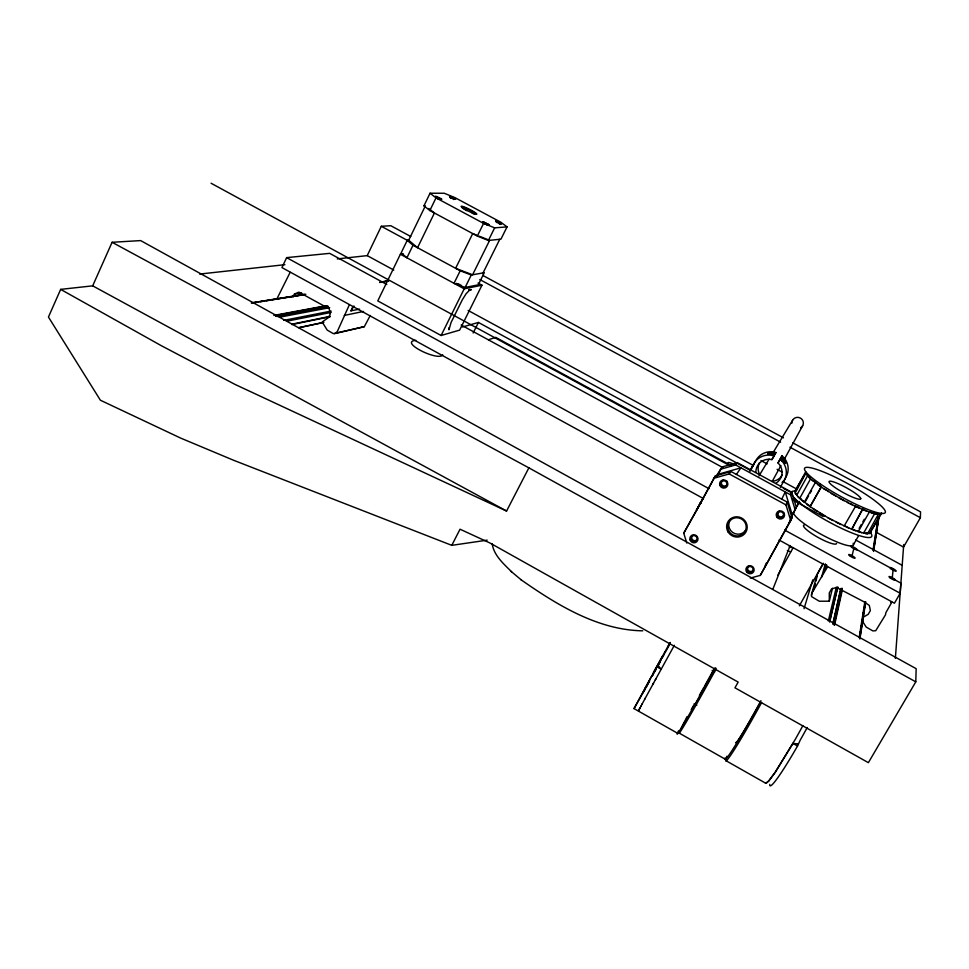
<?xml version="1.0" encoding="UTF-8"?>
<svg xmlns="http://www.w3.org/2000/svg" width="969" height="969" viewBox="0 0 969 969"><rect width="100%" height="100%" fill="white"/><g stroke="black" fill="none" stroke-linecap="round" stroke-linejoin="round"><path stroke-width="1.45" d="M451.784 545.341L460.033 529.219L490.048 543.04L738.16 682.091L734.95 687.808L868.381 762.664L915.79 681.837L916.165 668.683L140.662 240.591L112.089 242.286L92.685 285.843L60.659 289.38L48.45 317.045L100.388 400.221L180.706 438.109L233.747 460.323L451.784 545.341L487.189 540.157M895.368 658.411L903.532 547.097L920.38 517.725L920.55 511.874L792.775 442.857M827.574 566.865L812.022 592.822L811.537 596.577L819.277 601.228L829.307 601.192L829.282 592.931L831.366 589.2L836.368 587.359L863.67 601.64L869.326 605.455L870.356 610.627L868.2 614.334L863.403 617.12M779.088 540.024L894.423 603.227L900.165 593.27L900.904 583.132L892.231 578.42L893.103 569.372L853.968 548.018L851.896 556.363M903.714 544.554L903.532 547.097L876.981 532.671M862.64 509.149L851.715 529.28L844.58 525.792M851.715 529.28L862.64 509.185M859.588 638.002L865.196 602.343M873.384 550.356L878.532 517.664M859.745 638.498L865.341 602.803M873.517 550.755L878.883 516.55M859.903 638.959L865.717 601.737M873.578 551.422L878.992 516.889M859.176 637.663L864.82 602.04M873.045 550.077L877.757 520.389M859.951 634.598L860.424 631.606M860.896 628.627L861.368 625.635M861.841 622.643L862.313 619.663M862.785 616.672L863.488 612.19M873.626 547.957L874.099 544.966M874.571 541.974L875.043 538.994M875.516 536.002L875.988 533.011M876.461 530.031L876.933 527.039M877.393 524.047L878.58 516.586M797.269 494.674L795.379 493.512L794.968 491.21L805.99 472.436M834.067 624.981L842.182 588.328M834.575 625.15L842.327 589.951M833.873 623.636L841.71 588.449M832.783 623.854L840.729 588.534M833.11 624L840.995 588.777M833.401 623.757L841.262 588.546M829.694 620.935L837.555 587.299M829.682 622.134L837.858 587.057M828.325 621.008L836.308 587.287M769.774 784.369A67.636 5.366 -61.5 0 0 797.548 745.997L800.237 740.086A60.793 4.821 -61.5 0 0 807.201 727.537M811.235 595.196L817.4 574.072L823.335 563.255M829.307 601.192L832.504 588.195M826.848 566.49L824.389 570.523L825.951 564.939M824.51 570.596L826.06 565M821.506 577.451L825.334 563.837M813.209 590.872L815.304 583.738M816.14 580.891L817.097 575.307M804.052 608.665L812.773 579.837M881.717 513.134L870.259 532.587M870.671 532.696L870.695 531.496M677.585 733.254L634.017 708.593L664.746 652.101M726.907 756.232L726.302 757.915A67.406 3.488 -61.4 0 0 761.586 702.561M699.206 505.261L697.995 507.417M697.934 507.744L698.358 506.739M700.175 503.42L700.829 502.451L700.333 503.286M701.411 501.179L701.265 501.494M276.928 298.815L290.155 272.313M772.862 589.2L790.147 545.571M750.26 578.081L760.29 575.392L790.752 520.607L791.976 517.737L787.228 502.136L730.965 471.479L715.352 475.912L683.751 533.18L686.791 543.052M790.91 517.846L796.373 507.381L791.77 492.276L737.288 462.637L722.147 466.949L715.873 476.7M793.647 512.116L793.502 512.48A34.097 6.202 29 0 0 825.322 536.535A34.097 6.202 29 0 0 853.144 543.234M789.032 523.03L792.351 515.254L785.253 491.937L781.765 499.156M765.219 565.581L766.322 563.086M638.438 710.871L640.049 707.842M760.29 575.392L791.976 517.737M353.976 305.986L350.984 310.879L352.825 306.688M790.752 520.607L785.956 504.873L787.228 502.136M795.222 510.082L790.583 494.844L791.77 492.276M386.776 284.474L329.654 253.357L286.63 257.633L281.955 267.589L703.518 498.611M293.086 296.914L294.406 294.104L298.852 292.129L329.194 308.796L330.32 313.835L328.515 317.541L322.18 321.987L327.219 330.114L333.348 333.639L364.332 326.674L370.255 315.482M337.285 258.917L367.215 255.622L381.301 226.286L390.798 225.716L410.759 236.509M349.361 304.775L337.345 331.446L334.705 333.857M403.261 253.914L400.379 254.241L377.789 300.899L441.101 335.504L459.633 330.114L481.968 285.201L478.044 283.081M407.222 240.373L401.178 252.836L406.919 257.79L413 245.254L407.222 240.373L408.688 240.239L417.554 247.713L434.427 213.01L428.758 208.517M423.938 205.852L430.054 193.231L444.238 193.243L455.055 197.688L500.852 222.216L507.053 226.879L500.949 239.149L488.388 240.482L477.329 236.061L429.848 210.552L423.938 205.852L425.367 205.828L408.688 240.239M429.848 210.552L436.014 197.858L430.054 193.231M644.748 689.032L644.942 688.862M834.842 495.22L821.058 486.983L810.096 506.63L828.471 518.064L848.687 528.069M460.202 270.775L454.013 283.311L465.108 287.478L478.262 284.825L484.282 272.701L471.285 275.002L460.202 270.775L413 245.254M477.329 236.061L483.592 223.367L494.65 227.848L507.053 226.879M441.101 335.504L464.212 288.835L481.968 285.201M465.108 287.478L471.285 275.002M488.388 240.482L494.65 227.848M483.059 272.919L499.774 239.27M473.151 333.009L478.432 322.447L750.188 470.268M783.461 481.847L783.994 480.794A18.193 17.817 21.6 0 1 782.044 482.332M700.672 502.766L701.071 502.003L700.514 503.093M780.542 487.128L781.099 486.05M60.659 289.38L161.338 345.703L235.128 384.463L506.569 511.038L528.868 467.857L112.089 242.286M697.898 507.78L697.983 507.708M645.088 688.39L645.56 687.469M780.408 487.189L786.125 476.833A17.176 16.824 21.7 0 0 781.995 455.781L781.317 456.993A17.26 16.897 21.9 0 1 785.702 462.479L785.169 463.473A17.321 16.957 22.1 0 0 780.772 457.962L780.081 459.185A17.406 17.03 22.3 0 1 784.272 480.491M796.712 506.581L799.207 502.075L796.554 506.944M698.588 506.315L698.237 507.029M698.54 506.726L699.085 505.394M700.139 503.601L699.618 504.667L700.078 503.844M646.19 686.282L651.386 676.689M641.042 706.013L638.583 710.701M696.093 511.414L683.751 533.18M696.638 510.409L712.481 481.205M713.196 479.885L715.352 475.912M717.145 476.167L722.147 466.949M640.775 706.51L642.241 703.785M776.072 483.119A13.142 12.863 22.3 0 0 778.022 462.976L781.995 455.781M652.779 674.121L654.269 671.384M641.926 704.378L645.281 698.213M715.74 668.029L695.548 704.148M701.108 501.821L700.454 503.177L700.793 502.378M749.849 470.922L753.7 463.885A17.406 17.03 22.3 0 1 773.952 455.866L774.667 454.655A17.321 16.957 22.1 0 0 767.642 453.964L768.235 453.007A17.26 16.897 21.9 0 1 775.236 453.698L775.951 452.511A17.176 16.824 21.7 0 0 755.941 460.432L750.272 470.789M644.857 698.988L653.542 683.133M772.22 481.423L780.917 465.508M784.539 458.882L802.683 425.706M654.027 671.517L662.251 656.643M670.088 643.646L664.831 653.191M755.893 472.121A13.142 12.863 22.3 0 1 771.881 459.633L775.951 452.511M652.949 684.199L655.977 678.688M655.359 679.826L674.339 645.306M664.661 652.44L669.761 642.992M668.356 645.754L670.173 642.447M661.924 658.46L664.383 654.184M657.987 665.582L661.355 659.501M655.795 669.712L652.258 676.083M656.921 667.508L660.301 661.573M794.968 491.21L805.663 471.927L806.596 474.459M805.82 473.296L795.331 492.724M654.838 671.263L656.376 668.477M821.191 486.571L810.508 478.928L799.655 498.441L804.864 502.136M791.237 516.598L796.373 507.381M805.724 501.021L808.63 495.801M810.084 493.185L811.537 490.58M700.72 502.523L701.108 501.639M651.98 676.386L653.36 673.903M648.358 683.121L649.593 680.88L646.626 685.931M711.67 673.794L714.541 668.634M821.433 486.801L810.12 506.593M777.853 575.089L793.187 547.63M644.385 690.231L645.984 687.36M778.022 462.976L779.96 459.524M799.352 605.782L822.96 563.946M855.627 506.145L844.132 526.046M826.775 565.06L824.389 570.523M859.128 528.359L861.344 524.447M862.822 521.843L864.3 519.227M862.931 509.209L869.302 512.08L858.195 531.702L866.88 533.798L870.634 532.708M853.265 545.075L858.437 535.954M863.524 533.241L874.632 513.691L873.747 512.88M698.334 506.896L699.134 505.588M890.862 602.476L891.359 601.604M642.944 692.787L644.918 689.359L634.017 708.593M646.371 687.178L647.813 684.308M645.366 688.147L645.923 687.166M891.88 602.1L885.823 612.771L885.521 614.782L875.722 630.722L872.851 630.904L866.213 627.088L861.756 620.099M798.044 743.913L792.957 743.405L775.503 771.869L768.877 780.832L765.631 783.206L765.389 782.637L766.612 783L768.574 781.184L775.006 772.608L795.064 739.722A67.612 5.172 -61.5 0 0 802.841 725.708M692.157 707.903L693.974 704.838M869.302 512.08C872.342 513.061 879.816 515.98 881.221 513.279M771.881 459.633L773.904 456.229M758.969 475.936L769.132 459.112M773.044 452.644L792.594 420.28M753.046 465.314L753.688 464.321L750.163 470.595L750.818 469.577M736.392 474.435L740.934 467.821L717.569 474.459M713.463 478.395L729.209 473.938L730.965 471.479M720.379 469.287L735.641 464.938L737.288 462.637M697.462 508.773L696.445 510.154L703.167 498.248M691.176 709.708L693.804 706.377M749.97 470.425L750.624 469.832M461.426 285.37L460.445 285.334M459.694 284.377L458.725 284.341M855.457 506.412L850.128 503.444M442.724 354.896C438.4 361.716 398.332 341.924 415.858 340.301M488.521 339.731L495.68 337.357L727.574 463.606M462.419 327.013L478.432 322.447M335.916 333.36L364.332 326.674M299.13 327.679L322.725 322.665M298.864 327.631L323.9 322.314M344.322 315.422L363.532 311.437M291.851 324.191L330.259 316.33M291.826 324.591L330.223 316.706M350.863 310.819L359.596 309.135M286.763 321.211L331.216 312.393M283.699 320.388L331.132 311.085M279.447 317.214L329.69 307.67M277.437 316.488L327.97 306.967M275.838 315.955L326.383 306.495M275.995 316.403L328.019 306.628M273.803 315.434L325.887 305.756M275.668 315.47L327.728 305.768M251.298 302.897L304.775 294.285M380.526 282.088L387.951 280.889M251.904 302.922L305.804 294.322M379.8 282.306L388.714 280.865M254.629 302.691L257.609 302.219M260.588 301.734L263.556 301.25M266.536 300.778L269.515 300.293M272.483 299.809L303.721 294.77M379.594 282.512L388.521 281.071M851.545 528.771L858.183 531.606M294.406 294.104L301.625 292.965M858.183 507.296L862.822 509.633M199.602 274.07L284.91 264.682M642.75 630.819C597.885 630.116 557.018 604.898 521.298 579.934L520.85 579.559M804.948 502.33L804.246 502.305L815.195 482.816M866.734 532.562L869.241 533.689M450.004 197.288L452.281 198.173M361.873 326.941L363.169 327.147M862.664 509.621L866.746 511.22M800.697 498.66L799.437 498.296L795.428 493.56M796.76 495.207L807.552 475.767M857.856 530.964L861.538 532.732M453.819 199.517C440.423 190.675 463.8 202.86 452.511 198.136M855.639 530.83L851.569 529.268M486.777 224.893C490.665 226.08 481.532 221.235 483.894 223.415M499.41 224.009L500.561 224.275L495.547 220.835L501.712 223.887L498.635 222.834M840.547 498.478L831.196 493.524M436.631 197.555L438.339 198.306M866.116 533.701L863.791 532.478M836.174 522.17L841.007 524.568M839.13 498.114L848.59 502.681M476.627 235.152L472.715 233.59L455.624 268.292L472.581 274.784L489.636 240.348L479.231 236.194M458.058 284.123L456.46 283.42M459.778 285.104L456.617 283.554M859.794 508.398L855.239 506.351M469.105 289.501L471.37 289.695L468.79 290.24L470.11 289.67L466.174 293.655L462.298 299.833L451.057 322.507L448.962 329.763L448.708 327.934M872.621 513.182L870.671 512.056M828.059 517.834L832.94 520.486M856.051 506.254L858.025 507.187M852.114 504.861L847.269 502.451M438.545 198.257C450.258 202.606 425.718 191.075 440.011 199.226M438.8 199.239L437.564 198.633M498.248 222.785L496.249 222.313M840.729 498.55L844.023 500.767M484.96 224.033L485.578 224.36M875.007 513.073L876.679 513.994M436.014 197.858L483.592 223.367M482.635 275.329L783.449 437.818M381.301 226.286L407.925 240.675M479.8 279.532L780.626 442.167M789.941 447.206L920.38 517.725M779.863 459.669L785.932 462.964M400.379 254.241L464.212 288.835M823.856 488.909L826.278 489.975M760.944 460.541L767.157 463.909M777.102 469.311L782.08 472.012M367.215 255.622L393.765 270.048M468.112 310.443L753.519 465.568M782.722 481.436L797.33 489.381M783.327 488.303L791.285 492.627M735.641 464.938L790.583 494.844M797.802 501.833L800.455 503.274M211.072 183.238L730.251 465.919M792.666 499.895L823.202 516.525M461.171 325.015L722.874 467.615M855.724 540.012L902.224 565.339M92.685 285.843L506.569 511.038M729.209 473.938L785.956 504.873M286.63 257.633L708.933 488.655M784.636 530.067L900.165 593.27M528.868 467.857L915.79 681.837M810.532 478.117L806.22 474.277M824.873 516.017L820.174 513.231M712.142 670.451L714.71 671.892M656.667 666.72L661.161 669.24L657.685 664.94M792.957 743.417L797.548 745.997M694.192 703.688L696.82 705.166M679.172 733.085L725.091 759.115M725.817 760.604L765.546 783.134M814.517 481.617L812.204 480.43M801.339 499.98L810.363 506.278M817.182 511.366L812.882 508.58M451.009 198.185L450.185 197.652M821.179 487.116L817.436 484.476M810.217 506.763L806.499 504.098M827.647 490.847L828.192 491.683M835.932 496.31L835.326 495.583M797.596 496.419L800.757 498.538M880.688 513.812L869.69 533.168M866.334 532.817L867.521 533.81L878.399 514.176M814.808 481.823L815.753 482.574M492.155 543.633C493.778 555.443 503.759 563.922 511.656 571.855M810.508 478.965L808.4 476.942M511.099 571.395L521.298 579.934M466.888 210.709A7.873 0.957 26.7 0 1 462.77 207.124A7.873 0.957 26.7 0 1 473.877 212.393A7.873 0.957 26.7 0 1 472.266 213.265M746.094 529.583A9.278 9.024 28.3 0 1 732.588 532.369A9.278 9.024 28.3 0 1 731.22 518.754M697.389 539.139A3.077 2.98 33.9 0 1 692.932 540.06A3.077 2.98 33.9 0 1 692.46 535.542M727.125 484.536A3.101 3.028 30.4 0 1 722.026 484.936A3.101 3.028 30.4 0 1 723.516 480.115M726.52 480.866A3.101 3.028 30.4 0 1 727.356 482.223M783.86 513.061A3.125 3.04 22.1 0 1 780.554 516.913A3.125 3.04 22.1 0 1 778.131 512.383M778.604 511.741A3.125 3.04 22.1 0 1 779.233 511.257M753.325 569.99A3.101 3.004 27.1 0 1 748.807 570.886A3.101 3.004 27.1 0 1 748.359 566.356M870.828 533.12A45.858 7.946 28.9 0 1 840.692 527.972A45.858 7.946 28.9 0 1 792.279 495.534M791.31 493.621A45.858 7.946 28.9 0 1 795.161 491.089M791.915 423.114A5.729 5.632 12.8 0 1 796.482 417.457A5.729 5.632 12.8 0 1 802.962 420.958A5.729 5.632 12.8 0 1 800.636 427.813M836.562 543.5A18.847 3.501 29 0 1 816.794 536.693A18.847 3.501 29 0 1 804.391 524.907M782.346 474.955A12.972 12.706 21.7 0 1 772.063 481.327M759.696 474.592A12.972 12.706 21.7 0 1 759.563 462.552M799.364 501.506A8.685 1.526 28.7 0 1 793.756 500.101M793.563 497.618A3.912 0.69 28.7 0 1 795.549 499.435A3.912 0.69 28.7 0 1 793.03 498.793M730.989 465.798A8.612 1.526 28.3 0 1 728.094 462.576A8.612 1.526 28.3 0 1 733.812 464.199M715.013 668.089A67.164 1.441 -61.3 0 1 678.506 730.832M787.337 550.574A56.141 53.998 25.6 0 1 790.619 551.918M789.19 546.673A60.562 58.249 25.6 0 1 791.564 547.63M759.805 703.506A46.984 2.422 -61.4 0 1 735.592 742.533M714.323 668.392A46.803 1.005 -61.3 0 1 704.318 686.561M703.591 687.857A46.803 1.005 -61.3 0 1 699.388 695.342M760.944 700.708A67.685 3.44 -61.4 0 1 725.078 757.94M716.115 668.852A67.455 1.502 -61.3 0 1 683.993 725.842A67.455 1.502 -61.3 0 1 684.889 720.827M685.398 719.822A67.455 1.502 -61.3 0 1 687.057 716.6M860.751 498.563L860.666 498.926A18.036 2.871 28.8 0 1 844.072 493.027A18.036 2.871 28.8 0 1 829.016 481.787L829.137 481.436A18.036 2.871 28.8 0 1 845.695 487.383A18.036 2.871 28.8 0 1 860.751 498.563M489.163 224.772L482.804 221.635L489.163 224.772M463.412 208.323A8.745 1.054 26.7 0 0 476.554 214.282A8.745 1.054 26.7 0 0 467.07 208.153A8.745 1.054 26.7 0 0 463.412 208.323M728.155 532.078A10.368 10.078 28.4 0 0 745.997 531.933A10.368 10.078 28.4 0 0 736.573 516.78A10.368 10.078 28.4 0 0 728.155 532.078M690.025 539.866A4.118 3.997 34 0 0 696.905 541.623A4.118 3.997 34 0 0 694.834 534.888A4.118 3.997 34 0 0 690.025 539.866M719.785 485.118A4.142 4.058 30.5 0 0 726.75 486.85A4.142 4.058 30.5 0 0 724.667 480.055A4.142 4.058 30.5 0 0 719.785 485.118M776.835 517.022A4.179 4.07 22.2 0 0 784.042 516.949A4.179 4.07 22.2 0 0 780.251 510.857A4.179 4.07 22.2 0 0 776.835 517.022M746.518 571.758A4.155 4.009 27.1 0 0 753.652 571.722A4.155 4.009 27.1 0 0 749.885 565.678A4.155 4.009 27.1 0 0 746.518 571.758M729.076 531.472A9.327 9.072 28.4 0 0 745.137 531.339A9.327 9.072 28.4 0 0 736.658 517.712A9.327 9.072 28.4 0 0 729.076 531.472M691.127 539.406A3.089 2.992 34 0 0 696.287 540.726A3.089 2.992 34 0 0 694.737 535.675A3.089 2.992 34 0 0 691.127 539.406M720.888 484.682A3.113 3.04 30.5 0 0 726.108 485.978A3.113 3.04 30.5 0 0 724.546 480.89A3.113 3.04 30.5 0 0 720.888 484.682M777.804 516.32A3.137 3.052 22.2 0 0 783.206 516.271A3.137 3.052 22.2 0 0 780.372 511.705A3.137 3.052 22.2 0 0 777.804 516.32M747.487 571.044A3.113 3.004 27.1 0 0 752.84 571.02A3.113 3.004 27.1 0 0 750.018 566.49A3.113 3.004 27.1 0 0 747.487 571.044M820.271 483.894A46.015 7.316 28.8 0 0 885.085 512.819A46.015 7.316 28.8 0 0 829.476 474.507A46.015 7.316 28.8 0 0 820.271 483.894M889.905 577.706A3.67 0.678 29.5 0 0 895.32 580.31A3.67 0.678 29.5 0 0 891.456 577.245A3.67 0.678 29.5 0 0 889.905 577.706M890.838 568.67A3.585 0.654 29.5 0 0 896.119 571.213A3.585 0.654 29.5 0 0 892.352 568.246A3.585 0.654 29.5 0 0 890.838 568.67M851.654 547.279A3.561 0.654 29.2 0 0 856.947 549.847A3.561 0.654 29.2 0 0 853.314 546.952A3.561 0.654 29.2 0 0 851.654 547.279M849.522 555.612A3.646 0.678 29.3 0 0 854.949 558.241A3.646 0.678 29.3 0 0 851.23 555.249A3.646 0.678 29.3 0 0 849.522 555.612"/></g></svg>
